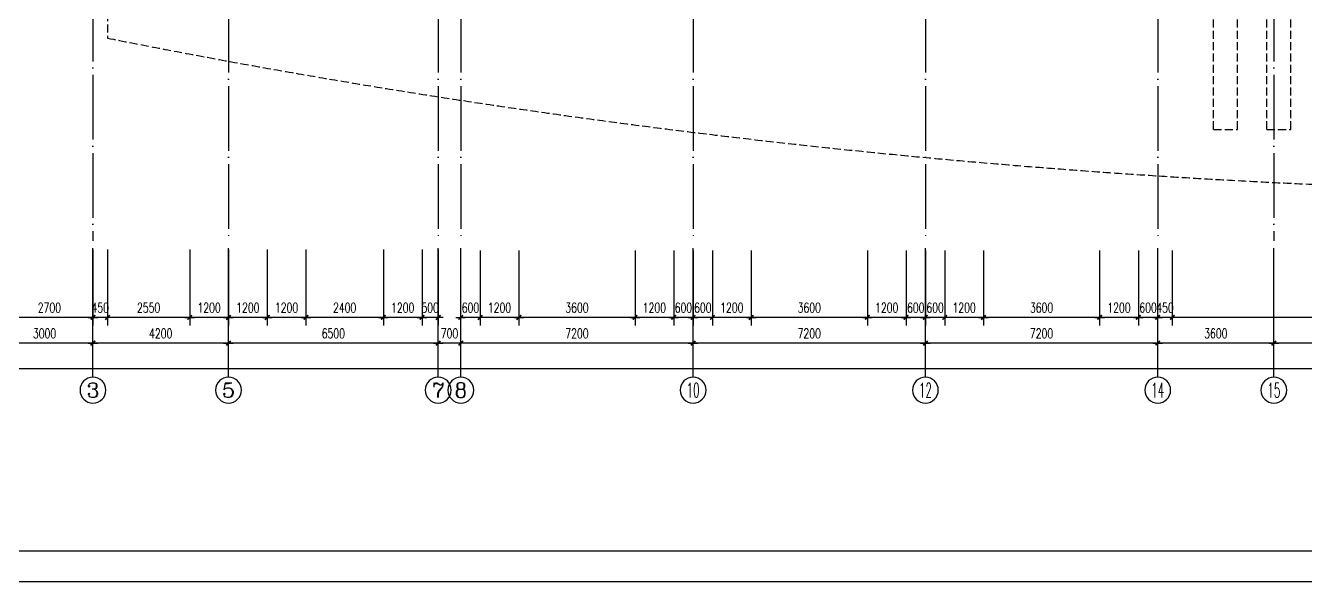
# Model space of a CAD drawing. Extents: x 165127 to 1058185, y 60808 to 144908.
# Drawn here: x 363595 to 403260, y 60808 to 78016 of the extents above; entities that cross this region are included whole.
import ezdxf
from ezdxf.enums import TextEntityAlignment as Align

# ---------------------------------------------------------------- set-up
doc = ezdxf.new("R2010")
doc.units = 0
doc.header["$LTSCALE"] = 1000
doc.linetypes.add('DASH', pattern=[0.35, 0.25, -0.1])
doc.linetypes.add('DOTE', pattern=[2.42, 2, -0.2, 0.02, -0.2])
doc.layers.get('0').update_dxf_attribs({"linetype": 'CONTINUOUS'})
doc.layers.get('DEFPOINTS').update_dxf_attribs({"linetype": 'CONTINUOUS'})
for name, color, linetype in [('AXIS', 3, 'CONTINUOUS'), ('AXIS_TEXT', 7, 'CONTINUOUS'), ('DOTE', 1, 'DOTE'), ('PUB_DIM', 3, 'CONTINUOUS'), ('STAIR', 3, 'CONTINUOUS'), ('WINDOW', 2, 'CONTINUOUS')]:
    doc.layers.add(name, color=color, linetype=linetype)
doc.styles.add('COMPLEX', font='COMPLEX')
doc.styles.add('DIM_FONT', font='SIMPLEX.shx', dxfattribs={"width": 0.7})
doc.dimstyles.new('AXIS', dxfattribs={"dimtxt": 300, "dimasz": 1, "dimexe": 250, "dimexo": 300, "dimgap": 150, "dimtad": 1, "dimdec": 0, "dimdsep": 46, "dimtxsty": 'DIM_FONT', "dimblk": '_DIMX', "dimcen": 2.5, "dimse1": 1, "dimse2": 1, "dimclrt": 7, "dimadec": 0, "dimazin": 0, "dimtfac": 1, "dimtdec": 0, "dimtix": 1, "dimtmove": 2, "dimatfit": 3, "dimldrblk": '_DIMX', "dimfxl": 1, "dimarcsym": 0})
doc.dimstyles.new('DIMA', dxfattribs={"dimtxt": 300, "dimasz": 1, "dimexe": 250, "dimexo": 300, "dimgap": 150, "dimtad": 1, "dimdec": 0, "dimdsep": 46, "dimtxsty": 'DIM_FONT', "dimblk": '_DIMX', "dimcen": 2.5, "dimse1": 1, "dimclrt": 7, "dimadec": 0, "dimazin": 0, "dimtfac": 1, "dimtdec": 0, "dimtix": 1, "dimtmove": 2, "dimatfit": 3, "dimldrblk": '_DIMX', "dimfxl": 1, "dimarcsym": 0})
doc.dimstyles.new('DIMB', dxfattribs={"dimtxt": 300, "dimasz": 1, "dimexe": 250, "dimexo": 300, "dimgap": 150, "dimtad": 1, "dimdec": 0, "dimdsep": 46, "dimtxsty": 'DIM_FONT', "dimblk": '_DIMX', "dimcen": 2.5, "dimse2": 1, "dimclrt": 7, "dimadec": 0, "dimazin": 0, "dimtfac": 1, "dimtdec": 0, "dimtix": 1, "dimtmove": 2, "dimatfit": 3, "dimldrblk": '_DIMX', "dimfxl": 1, "dimarcsym": 0})
doc.dimstyles.new('DIMN', dxfattribs={"dimtxt": 300, "dimasz": 1, "dimexe": 250, "dimexo": 300, "dimgap": 150, "dimtad": 1, "dimdec": 0, "dimdsep": 46, "dimtxsty": 'DIM_FONT', "dimblk": '_DIMX', "dimcen": 2.5, "dimclrt": 7, "dimadec": 0, "dimazin": 0, "dimtfac": 1, "dimtdec": 0, "dimtix": 1, "dimtmove": 2, "dimatfit": 3, "dimldrblk": '_DIMX', "dimfxl": 1, "dimarcsym": 0})

# ---------------------------------------------------------------- blocks, each defined once
blk = doc.blocks.new('A$C34131D43')
at = {"color": 244}
for p in [(2500, 950), (37300, 950)]:
    blk.add_line(p, (159900, 950), dxfattribs=at)
at = {"color": 243}
for p in [(0, 0), (34800, 0)]:
    blk.add_line(p, (160900, 0), dxfattribs=at)
blk = doc.blocks.new('_AXISO')
blk.add_circle((0, 0), 0.5)
at = {"layer": 'AXIS_TEXT', "style": 'COMPLEX', "width": 1.041667}
blk.add_attdef('A', text='', height=0.56, dxfattribs=at).set_placement((-0.25, -0.28), (0.25, -0.28), align=Align.FIT)
blk = doc.blocks.new('_DIMX')
blk.add_line((-150, 0), (150, 0))
at = {"const_width": 50}
blk.add_lwpolyline([(-70, -70), (70, 70)], dxfattribs=at)
blk = doc.blocks.new('*D312')
at = {"color": 0, "linetype": 'ByBlock'}
blk.add_line((586393, 122777), (578595, 122777), dxfattribs=at)
at = {"layer": 'DEFPOINTS', "color": 0, "linetype": 'ByBlock'}
for p in [(578594, 124977), (586394, 124977), (578594, 122777)]:
    blk.add_point(p, dxfattribs=at)
at = {"color": 0, "linetype": 'ByBlock', "rotation": 180}
blk.add_blockref('_DIMX', (578594, 122777), dxfattribs=at)
at = {"color": 0, "linetype": 'ByBlock'}
blk.add_blockref('_DIMX', (586394, 122777), dxfattribs=at)
at = {"color": 7, "linetype": 'ByBlock', "insert": (582494, 123077), "char_height": 300, "attachment_point": 5, "style": 'DIM_FONT'}
blk.add_mtext('7800', dxfattribs=at)
blk = doc.blocks.new('*D313')
at = {"color": 0, "linetype": 'ByBlock'}
blk.add_line((578593, 122777), (574995, 122777), dxfattribs=at)
at = {"layer": 'DEFPOINTS', "color": 0, "linetype": 'ByBlock'}
for p in [(574994, 124977), (578594, 124977), (574994, 122777)]:
    blk.add_point(p, dxfattribs=at)
at = {"color": 0, "linetype": 'ByBlock', "rotation": 180}
blk.add_blockref('_DIMX', (574994, 122777), dxfattribs=at)
at = {"color": 0, "linetype": 'ByBlock'}
blk.add_blockref('_DIMX', (578594, 122777), dxfattribs=at)
at = {"color": 7, "linetype": 'ByBlock', "insert": (576794, 123077), "char_height": 300, "attachment_point": 5, "style": 'DIM_FONT'}
blk.add_mtext('3600', dxfattribs=at)
blk = doc.blocks.new('*D314')
at = {"color": 0, "linetype": 'ByBlock'}
blk.add_line((574993, 122777), (567795, 122777), dxfattribs=at)
at = {"layer": 'DEFPOINTS', "color": 0, "linetype": 'ByBlock'}
for p in [(567794, 124977), (574994, 124977), (567794, 122777)]:
    blk.add_point(p, dxfattribs=at)
at = {"color": 0, "linetype": 'ByBlock', "rotation": 180}
blk.add_blockref('_DIMX', (567794, 122777), dxfattribs=at)
at = {"color": 0, "linetype": 'ByBlock'}
blk.add_blockref('_DIMX', (574994, 122777), dxfattribs=at)
at = {"color": 7, "linetype": 'ByBlock', "insert": (571394, 123077), "char_height": 300, "attachment_point": 5, "style": 'DIM_FONT'}
blk.add_mtext('7200', dxfattribs=at)
blk = doc.blocks.new('*D315')
at = {"color": 0, "linetype": 'ByBlock'}
blk.add_line((567793, 122777), (560595, 122777), dxfattribs=at)
at = {"layer": 'DEFPOINTS', "color": 0, "linetype": 'ByBlock'}
for p in [(560594, 124977), (567794, 124977), (560594, 122777)]:
    blk.add_point(p, dxfattribs=at)
at = {"color": 0, "linetype": 'ByBlock', "rotation": 180}
blk.add_blockref('_DIMX', (560594, 122777), dxfattribs=at)
at = {"color": 0, "linetype": 'ByBlock'}
blk.add_blockref('_DIMX', (567794, 122777), dxfattribs=at)
at = {"color": 7, "linetype": 'ByBlock', "insert": (564194, 123077), "char_height": 300, "attachment_point": 5, "style": 'DIM_FONT'}
blk.add_mtext('7200', dxfattribs=at)
blk = doc.blocks.new('*D316')
at = {"color": 0, "linetype": 'ByBlock'}
blk.add_line((560593, 122777), (553395, 122777), dxfattribs=at)
at = {"layer": 'DEFPOINTS', "color": 0, "linetype": 'ByBlock'}
for p in [(553394, 124977), (560594, 124977), (553394, 122777)]:
    blk.add_point(p, dxfattribs=at)
at = {"color": 0, "linetype": 'ByBlock', "rotation": 180}
blk.add_blockref('_DIMX', (553394, 122777), dxfattribs=at)
at = {"color": 0, "linetype": 'ByBlock'}
blk.add_blockref('_DIMX', (560594, 122777), dxfattribs=at)
at = {"color": 7, "linetype": 'ByBlock', "insert": (556994, 123077), "char_height": 300, "attachment_point": 5, "style": 'DIM_FONT'}
blk.add_mtext('7200', dxfattribs=at)
blk = doc.blocks.new('*D317')
at = {"color": 0, "linetype": 'ByBlock'}
for p, q in [((552693, 122777), (552692, 122777)), ((553394, 122777), (552694, 122777)), ((553395, 122777), (553396, 122777))]:
    blk.add_line(p, q, dxfattribs=at)
at = {"layer": 'DEFPOINTS', "color": 0, "linetype": 'ByBlock'}
for p in [(552694, 124977), (553394, 124977), (552694, 122777)]:
    blk.add_point(p, dxfattribs=at)
at = {"color": 0, "linetype": 'ByBlock'}
blk.add_blockref('_DIMX', (552694, 122777), dxfattribs=at)
at = {"color": 0, "linetype": 'ByBlock', "rotation": 180}
blk.add_blockref('_DIMX', (553394, 122777), dxfattribs=at)
at = {"color": 7, "linetype": 'ByBlock', "insert": (553044, 123077), "char_height": 300, "attachment_point": 5, "style": 'DIM_FONT'}
blk.add_mtext('700', dxfattribs=at)
blk = doc.blocks.new('*D318')
at = {"color": 0, "linetype": 'ByBlock'}
blk.add_line((552693, 122777), (546195, 122777), dxfattribs=at)
at = {"layer": 'DEFPOINTS', "color": 0, "linetype": 'ByBlock'}
for p in [(546194, 124977), (552694, 124977), (546194, 122777)]:
    blk.add_point(p, dxfattribs=at)
at = {"color": 0, "linetype": 'ByBlock', "rotation": 180}
blk.add_blockref('_DIMX', (546194, 122777), dxfattribs=at)
at = {"color": 0, "linetype": 'ByBlock'}
blk.add_blockref('_DIMX', (552694, 122777), dxfattribs=at)
at = {"color": 7, "linetype": 'ByBlock', "insert": (549444, 123077), "char_height": 300, "attachment_point": 5, "style": 'DIM_FONT'}
blk.add_mtext('6500', dxfattribs=at)
blk = doc.blocks.new('*D319')
at = {"color": 0, "linetype": 'ByBlock'}
blk.add_line((546193, 122777), (541995, 122777), dxfattribs=at)
at = {"layer": 'DEFPOINTS', "color": 0, "linetype": 'ByBlock'}
for p in [(541994, 124977), (546194, 124977), (541994, 122777)]:
    blk.add_point(p, dxfattribs=at)
at = {"color": 0, "linetype": 'ByBlock', "rotation": 180}
blk.add_blockref('_DIMX', (541994, 122777), dxfattribs=at)
at = {"color": 0, "linetype": 'ByBlock'}
blk.add_blockref('_DIMX', (546194, 122777), dxfattribs=at)
at = {"color": 7, "linetype": 'ByBlock', "insert": (544094, 123077), "char_height": 300, "attachment_point": 5, "style": 'DIM_FONT'}
blk.add_mtext('4200', dxfattribs=at)
blk = doc.blocks.new('*D320')
at = {"color": 0, "linetype": 'ByBlock'}
blk.add_line((541993, 122777), (538995, 122777), dxfattribs=at)
at = {"layer": 'DEFPOINTS', "color": 0, "linetype": 'ByBlock'}
for p in [(538994, 124977), (541994, 124977), (538994, 122777)]:
    blk.add_point(p, dxfattribs=at)
at = {"color": 0, "linetype": 'ByBlock', "rotation": 180}
blk.add_blockref('_DIMX', (538994, 122777), dxfattribs=at)
at = {"color": 0, "linetype": 'ByBlock'}
blk.add_blockref('_DIMX', (541994, 122777), dxfattribs=at)
at = {"color": 7, "linetype": 'ByBlock', "insert": (540494, 123077), "char_height": 300, "attachment_point": 5, "style": 'DIM_FONT'}
blk.add_mtext('3000', dxfattribs=at)
blk = doc.blocks.new('*D322')
at = {"color": 0, "linetype": 'ByBlock'}
for p, q in [((527744, 124677), (527744, 121727)), ((654044, 124677), (654044, 121727)), ((654043, 121977), (527745, 121977))]:
    blk.add_line(p, q, dxfattribs=at)
at = {"layer": 'DEFPOINTS', "color": 0, "linetype": 'ByBlock'}
for p in [(527744, 124977), (654044, 124977), (527744, 121977)]:
    blk.add_point(p, dxfattribs=at)
at = {"color": 0, "linetype": 'ByBlock', "rotation": 180}
blk.add_blockref('_DIMX', (527744, 121977), dxfattribs=at)
at = {"color": 0, "linetype": 'ByBlock'}
blk.add_blockref('_DIMX', (654044, 121977), dxfattribs=at)
at = {"color": 7, "linetype": 'ByBlock', "insert": (590894, 122277), "char_height": 300, "attachment_point": 5, "style": 'DIM_FONT'}
blk.add_mtext('126300', dxfattribs=at)
blk = doc.blocks.new('*D349')
at = {"color": 0, "linetype": 'ByBlock'}
for p, q in [((552194, 125676), (552194, 123324)), ((552694, 125676), (552694, 123324)), ((552193, 123574), (552192, 123574)), ((552694, 123574), (552194, 123574)), ((552695, 123574), (552696, 123574))]:
    blk.add_line(p, q, dxfattribs=at)
at = {"layer": 'DEFPOINTS', "color": 0, "linetype": 'ByBlock'}
for p in [(552194, 125976), (552694, 125976), (552194, 123574)]:
    blk.add_point(p, dxfattribs=at)
at = {"color": 0, "linetype": 'ByBlock'}
blk.add_blockref('_DIMX', (552194, 123574), dxfattribs=at)
at = {"color": 0, "linetype": 'ByBlock', "rotation": 180}
blk.add_blockref('_DIMX', (552694, 123574), dxfattribs=at)
at = {"color": 7, "linetype": 'ByBlock', "insert": (552444, 123874), "char_height": 300, "attachment_point": 5, "style": 'DIM_FONT'}
blk.add_mtext('500', dxfattribs=at)
blk = doc.blocks.new('*D350')
at = {"color": 0, "linetype": 'ByBlock'}
for p, q in [((550994, 125676), (550994, 123324)), ((552194, 125676), (552194, 123324)), ((552193, 123574), (550995, 123574))]:
    blk.add_line(p, q, dxfattribs=at)
at = {"layer": 'DEFPOINTS', "color": 0, "linetype": 'ByBlock'}
for p in [(550994, 125976), (552194, 125976), (550994, 123574)]:
    blk.add_point(p, dxfattribs=at)
at = {"color": 0, "linetype": 'ByBlock', "rotation": 180}
blk.add_blockref('_DIMX', (550994, 123574), dxfattribs=at)
at = {"color": 0, "linetype": 'ByBlock'}
blk.add_blockref('_DIMX', (552194, 123574), dxfattribs=at)
at = {"color": 7, "linetype": 'ByBlock', "insert": (551594, 123874), "char_height": 300, "attachment_point": 5, "style": 'DIM_FONT'}
blk.add_mtext('1200', dxfattribs=at)
blk = doc.blocks.new('*D351')
at = {"color": 0, "linetype": 'ByBlock'}
for p, q in [((548594, 125676), (548594, 123324)), ((550994, 125676), (550994, 123324)), ((550993, 123574), (548595, 123574))]:
    blk.add_line(p, q, dxfattribs=at)
at = {"layer": 'DEFPOINTS', "color": 0, "linetype": 'ByBlock'}
for p in [(548594, 125976), (550994, 125976), (548594, 123574)]:
    blk.add_point(p, dxfattribs=at)
at = {"color": 0, "linetype": 'ByBlock', "rotation": 180}
blk.add_blockref('_DIMX', (548594, 123574), dxfattribs=at)
at = {"color": 0, "linetype": 'ByBlock'}
blk.add_blockref('_DIMX', (550994, 123574), dxfattribs=at)
at = {"color": 7, "linetype": 'ByBlock', "insert": (549794, 123874), "char_height": 300, "attachment_point": 5, "style": 'DIM_FONT'}
blk.add_mtext('2400', dxfattribs=at)
blk = doc.blocks.new('*D352')
at = {"color": 0, "linetype": 'ByBlock'}
for p, q in [((547394, 125676), (547394, 123324)), ((548594, 125676), (548594, 123324)), ((548593, 123574), (547395, 123574))]:
    blk.add_line(p, q, dxfattribs=at)
at = {"layer": 'DEFPOINTS', "color": 0, "linetype": 'ByBlock'}
for p in [(547394, 125976), (548594, 125976), (547394, 123574)]:
    blk.add_point(p, dxfattribs=at)
at = {"color": 0, "linetype": 'ByBlock', "rotation": 180}
blk.add_blockref('_DIMX', (547394, 123574), dxfattribs=at)
at = {"color": 0, "linetype": 'ByBlock'}
blk.add_blockref('_DIMX', (548594, 123574), dxfattribs=at)
at = {"color": 7, "linetype": 'ByBlock', "insert": (547994, 123874), "char_height": 300, "attachment_point": 5, "style": 'DIM_FONT'}
blk.add_mtext('1200', dxfattribs=at)
blk = doc.blocks.new('*D353')
at = {"color": 0, "linetype": 'ByBlock'}
for p, q in [((546194, 125676), (546194, 123324)), ((547394, 125676), (547394, 123324)), ((547393, 123574), (546195, 123574))]:
    blk.add_line(p, q, dxfattribs=at)
at = {"layer": 'DEFPOINTS', "color": 0, "linetype": 'ByBlock'}
for p in [(546194, 125976), (547394, 125976), (546194, 123574)]:
    blk.add_point(p, dxfattribs=at)
at = {"color": 0, "linetype": 'ByBlock', "rotation": 180}
blk.add_blockref('_DIMX', (546194, 123574), dxfattribs=at)
at = {"color": 0, "linetype": 'ByBlock'}
blk.add_blockref('_DIMX', (547394, 123574), dxfattribs=at)
at = {"color": 7, "linetype": 'ByBlock', "insert": (546794, 123874), "char_height": 300, "attachment_point": 5, "style": 'DIM_FONT'}
blk.add_mtext('1200', dxfattribs=at)
blk = doc.blocks.new('*D354')
at = {"color": 0, "linetype": 'ByBlock'}
for p, q in [((544994, 125676), (544994, 123324)), ((546194, 125676), (546194, 123324)), ((546193, 123574), (544995, 123574))]:
    blk.add_line(p, q, dxfattribs=at)
at = {"layer": 'DEFPOINTS', "color": 0, "linetype": 'ByBlock'}
for p in [(544994, 125976), (546194, 125976), (544994, 123574)]:
    blk.add_point(p, dxfattribs=at)
at = {"color": 0, "linetype": 'ByBlock', "rotation": 180}
blk.add_blockref('_DIMX', (544994, 123574), dxfattribs=at)
at = {"color": 0, "linetype": 'ByBlock'}
blk.add_blockref('_DIMX', (546194, 123574), dxfattribs=at)
at = {"color": 7, "linetype": 'ByBlock', "insert": (545594, 123874), "char_height": 300, "attachment_point": 5, "style": 'DIM_FONT'}
blk.add_mtext('1200', dxfattribs=at)
blk = doc.blocks.new('*D355')
at = {"color": 0, "linetype": 'ByBlock'}
for p, q in [((542444, 125676), (542444, 123324)), ((544994, 125676), (544994, 123324)), ((544993, 123574), (542445, 123574))]:
    blk.add_line(p, q, dxfattribs=at)
at = {"layer": 'DEFPOINTS', "color": 0, "linetype": 'ByBlock'}
for p in [(542444, 125976), (544994, 125976), (542444, 123574)]:
    blk.add_point(p, dxfattribs=at)
at = {"color": 0, "linetype": 'ByBlock', "rotation": 180}
blk.add_blockref('_DIMX', (542444, 123574), dxfattribs=at)
at = {"color": 0, "linetype": 'ByBlock'}
blk.add_blockref('_DIMX', (544994, 123574), dxfattribs=at)
at = {"color": 7, "linetype": 'ByBlock', "insert": (543719, 123874), "char_height": 300, "attachment_point": 5, "style": 'DIM_FONT'}
blk.add_mtext('2550', dxfattribs=at)
blk = doc.blocks.new('*D356')
at = {"color": 0, "linetype": 'ByBlock'}
for p, q in [((541994, 125676), (541994, 123324)), ((542444, 125676), (542444, 123324)), ((541993, 123574), (541992, 123574)), ((542444, 123574), (541994, 123574)), ((542445, 123574), (542446, 123574))]:
    blk.add_line(p, q, dxfattribs=at)
at = {"layer": 'DEFPOINTS', "color": 0, "linetype": 'ByBlock'}
for p in [(541994, 125976), (542444, 125976), (541994, 123574)]:
    blk.add_point(p, dxfattribs=at)
at = {"color": 0, "linetype": 'ByBlock'}
blk.add_blockref('_DIMX', (541994, 123574), dxfattribs=at)
at = {"color": 0, "linetype": 'ByBlock', "rotation": 180}
blk.add_blockref('_DIMX', (542444, 123574), dxfattribs=at)
at = {"color": 7, "linetype": 'ByBlock', "insert": (542219, 123874), "char_height": 300, "attachment_point": 5, "style": 'DIM_FONT'}
blk.add_mtext('450', dxfattribs=at)
blk = doc.blocks.new('*D357')
at = {"color": 0, "linetype": 'ByBlock'}
for p, q in [((539294, 125676), (539294, 123324)), ((541994, 125676), (541994, 123324)), ((541993, 123574), (539295, 123574))]:
    blk.add_line(p, q, dxfattribs=at)
at = {"layer": 'DEFPOINTS', "color": 0, "linetype": 'ByBlock'}
for p in [(539294, 125976), (541994, 125976), (539294, 123574)]:
    blk.add_point(p, dxfattribs=at)
at = {"color": 0, "linetype": 'ByBlock', "rotation": 180}
blk.add_blockref('_DIMX', (539294, 123574), dxfattribs=at)
at = {"color": 0, "linetype": 'ByBlock'}
blk.add_blockref('_DIMX', (541994, 123574), dxfattribs=at)
at = {"color": 7, "linetype": 'ByBlock', "insert": (540644, 123874), "char_height": 300, "attachment_point": 5, "style": 'DIM_FONT'}
blk.add_mtext('2700', dxfattribs=at)
blk = doc.blocks.new('*D360')
at = {"color": 0, "linetype": 'ByBlock'}
for p, q in [((573194, 125647), (573194, 123324)), ((574394, 125647), (574394, 123324)), ((574393, 123574), (573195, 123574))]:
    blk.add_line(p, q, dxfattribs=at)
at = {"layer": 'DEFPOINTS', "color": 0, "linetype": 'ByBlock'}
for p in [(573194, 125947), (574394, 125947), (573194, 123574)]:
    blk.add_point(p, dxfattribs=at)
at = {"color": 0, "linetype": 'ByBlock'}
for p, rotation in [((573194, 123574), 179.9999999999993), ((574394, 123574), 359.9999999999993)]:
    blk.add_blockref('_DIMX', p, dxfattribs=dict(at, rotation=rotation))
at = {"color": 7, "linetype": 'ByBlock', "insert": (573794, 123874), "char_height": 300, "attachment_point": 5, "style": 'DIM_FONT'}
blk.add_mtext('1200', dxfattribs=at)
blk = doc.blocks.new('*D361')
at = {"color": 0, "linetype": 'ByBlock'}
for p, q in [((569594, 125647), (569594, 123324)), ((573194, 125647), (573194, 123324)), ((573193, 123574), (569595, 123574))]:
    blk.add_line(p, q, dxfattribs=at)
at = {"layer": 'DEFPOINTS', "color": 0, "linetype": 'ByBlock'}
for p in [(569594, 125947), (573194, 125947), (569594, 123574)]:
    blk.add_point(p, dxfattribs=at)
at = {"color": 0, "linetype": 'ByBlock'}
for p, rotation in [((569594, 123574), 179.9999999999993), ((573194, 123574), 359.9999999999993)]:
    blk.add_blockref('_DIMX', p, dxfattribs=dict(at, rotation=rotation))
at = {"color": 7, "linetype": 'ByBlock', "insert": (571394, 123874), "char_height": 300, "attachment_point": 5, "style": 'DIM_FONT'}
blk.add_mtext('3600', dxfattribs=at)
blk = doc.blocks.new('*D362')
at = {"color": 0, "linetype": 'ByBlock'}
for p, q in [((568394, 125647), (568394, 123324)), ((569594, 125647), (569594, 123324)), ((569593, 123574), (568395, 123574))]:
    blk.add_line(p, q, dxfattribs=at)
at = {"layer": 'DEFPOINTS', "color": 0, "linetype": 'ByBlock'}
for p in [(568394, 125947), (569594, 125947), (568394, 123574)]:
    blk.add_point(p, dxfattribs=at)
at = {"color": 0, "linetype": 'ByBlock'}
for p, rotation in [((568394, 123574), 179.9999999999993), ((569594, 123574), 359.9999999999993)]:
    blk.add_blockref('_DIMX', p, dxfattribs=dict(at, rotation=rotation))
at = {"color": 7, "linetype": 'ByBlock', "insert": (568994, 123874), "char_height": 300, "attachment_point": 5, "style": 'DIM_FONT'}
blk.add_mtext('1200', dxfattribs=at)
blk = doc.blocks.new('*D363')
at = {"color": 0, "linetype": 'ByBlock'}
for p, q in [((567794, 125647), (567794, 123324)), ((568394, 125647), (568394, 123324)), ((567793, 123574), (567792, 123574)), ((568394, 123574), (567794, 123574)), ((568395, 123574), (568396, 123574))]:
    blk.add_line(p, q, dxfattribs=at)
at = {"layer": 'DEFPOINTS', "color": 0, "linetype": 'ByBlock'}
for p in [(567794, 125947), (568394, 125947), (567794, 123574)]:
    blk.add_point(p, dxfattribs=at)
at = {"color": 0, "linetype": 'ByBlock'}
for p, rotation in [((567794, 123574), 359.9999999999958), ((568394, 123574), 179.9999999999959)]:
    blk.add_blockref('_DIMX', p, dxfattribs=dict(at, rotation=rotation))
at = {"color": 7, "linetype": 'ByBlock', "insert": (568094, 123874), "char_height": 300, "attachment_point": 5, "style": 'DIM_FONT'}
blk.add_mtext('600', dxfattribs=at)
blk = doc.blocks.new('*D364')
at = {"color": 0, "linetype": 'ByBlock'}
for p, q in [((567194, 125647), (567194, 123324)), ((567794, 125647), (567794, 123324)), ((567193, 123574), (567192, 123574)), ((567794, 123574), (567194, 123574)), ((567795, 123574), (567796, 123574))]:
    blk.add_line(p, q, dxfattribs=at)
at = {"layer": 'DEFPOINTS', "color": 0, "linetype": 'ByBlock'}
for p in [(567194, 125947), (567794, 125947), (567194, 123574)]:
    blk.add_point(p, dxfattribs=at)
at = {"color": 0, "linetype": 'ByBlock'}
for p, rotation in [((567194, 123574), 359.9999999999986), ((567794, 123574), 179.9999999999986)]:
    blk.add_blockref('_DIMX', p, dxfattribs=dict(at, rotation=rotation))
at = {"color": 7, "linetype": 'ByBlock', "insert": (567494, 123874), "char_height": 300, "attachment_point": 5, "style": 'DIM_FONT'}
blk.add_mtext('600', dxfattribs=at)
blk = doc.blocks.new('*D365')
at = {"color": 0, "linetype": 'ByBlock'}
for p, q in [((565994, 125647), (565994, 123324)), ((567194, 125647), (567194, 123324)), ((567193, 123574), (565995, 123574))]:
    blk.add_line(p, q, dxfattribs=at)
at = {"layer": 'DEFPOINTS', "color": 0, "linetype": 'ByBlock'}
for p in [(565994, 125947), (567194, 125947), (565994, 123574)]:
    blk.add_point(p, dxfattribs=at)
at = {"color": 0, "linetype": 'ByBlock'}
for p, rotation in [((565994, 123574), 179.9999999999979), ((567194, 123574), 359.9999999999979)]:
    blk.add_blockref('_DIMX', p, dxfattribs=dict(at, rotation=rotation))
at = {"color": 7, "linetype": 'ByBlock', "insert": (566594, 123874), "char_height": 300, "attachment_point": 5, "style": 'DIM_FONT'}
blk.add_mtext('1200', dxfattribs=at)
blk = doc.blocks.new('*D366')
at = {"color": 0, "linetype": 'ByBlock'}
for p, q in [((562394, 125647), (562394, 123324)), ((565994, 125647), (565994, 123324)), ((565993, 123574), (562395, 123574))]:
    blk.add_line(p, q, dxfattribs=at)
at = {"layer": 'DEFPOINTS', "color": 0, "linetype": 'ByBlock'}
for p in [(562394, 125947), (565994, 125947), (562394, 123574)]:
    blk.add_point(p, dxfattribs=at)
at = {"color": 0, "linetype": 'ByBlock'}
for p, rotation in [((562394, 123574), 179.9999999999993), ((565994, 123574), 359.9999999999993)]:
    blk.add_blockref('_DIMX', p, dxfattribs=dict(at, rotation=rotation))
at = {"color": 7, "linetype": 'ByBlock', "insert": (564194, 123874), "char_height": 300, "attachment_point": 5, "style": 'DIM_FONT'}
blk.add_mtext('3600', dxfattribs=at)
blk = doc.blocks.new('*D367')
at = {"color": 0, "linetype": 'ByBlock'}
for p, q in [((561194, 125647), (561194, 123324)), ((562394, 125647), (562394, 123324)), ((562393, 123574), (561195, 123574))]:
    blk.add_line(p, q, dxfattribs=at)
at = {"layer": 'DEFPOINTS', "color": 0, "linetype": 'ByBlock'}
for p in [(561194, 125947), (562394, 125947), (561194, 123574)]:
    blk.add_point(p, dxfattribs=at)
at = {"color": 0, "linetype": 'ByBlock'}
for p, rotation in [((561194, 123574), 179.9999999999993), ((562394, 123574), 359.9999999999993)]:
    blk.add_blockref('_DIMX', p, dxfattribs=dict(at, rotation=rotation))
at = {"color": 7, "linetype": 'ByBlock', "insert": (561794, 123874), "char_height": 300, "attachment_point": 5, "style": 'DIM_FONT'}
blk.add_mtext('1200', dxfattribs=at)
blk = doc.blocks.new('*D368')
at = {"color": 0, "linetype": 'ByBlock'}
for p, q in [((560594, 125647), (560594, 123324)), ((561194, 125647), (561194, 123324)), ((560593, 123574), (560592, 123574)), ((561194, 123574), (560594, 123574)), ((561195, 123574), (561196, 123574))]:
    blk.add_line(p, q, dxfattribs=at)
at = {"layer": 'DEFPOINTS', "color": 0, "linetype": 'ByBlock'}
for p in [(560594, 125947), (561194, 125947), (560594, 123574)]:
    blk.add_point(p, dxfattribs=at)
at = {"color": 0, "linetype": 'ByBlock'}
for p, rotation in [((560594, 123574), 359.9999999999986), ((561194, 123574), 179.9999999999986)]:
    blk.add_blockref('_DIMX', p, dxfattribs=dict(at, rotation=rotation))
at = {"color": 7, "linetype": 'ByBlock', "insert": (560894, 123874), "char_height": 300, "attachment_point": 5, "style": 'DIM_FONT'}
blk.add_mtext('600', dxfattribs=at)
blk = doc.blocks.new('*D369')
at = {"color": 0, "linetype": 'ByBlock'}
for p, q in [((559994, 125647), (559994, 123324)), ((560594, 125647), (560594, 123324)), ((559993, 123574), (559992, 123574)), ((560594, 123574), (559994, 123574)), ((560595, 123574), (560596, 123574))]:
    blk.add_line(p, q, dxfattribs=at)
at = {"layer": 'DEFPOINTS', "color": 0, "linetype": 'ByBlock'}
for p in [(559994, 125947), (560594, 125947), (559994, 123574)]:
    blk.add_point(p, dxfattribs=at)
at = {"color": 0, "linetype": 'ByBlock'}
for p, rotation in [((559994, 123574), 359.9999999999986), ((560594, 123574), 179.9999999999986)]:
    blk.add_blockref('_DIMX', p, dxfattribs=dict(at, rotation=rotation))
at = {"color": 7, "linetype": 'ByBlock', "insert": (560294, 123874), "char_height": 300, "attachment_point": 5, "style": 'DIM_FONT'}
blk.add_mtext('600', dxfattribs=at)
blk = doc.blocks.new('*D370')
at = {"color": 0, "linetype": 'ByBlock'}
for p, q in [((558794, 125647), (558794, 123324)), ((559994, 125647), (559994, 123324)), ((559993, 123574), (558795, 123574))]:
    blk.add_line(p, q, dxfattribs=at)
at = {"layer": 'DEFPOINTS', "color": 0, "linetype": 'ByBlock'}
for p in [(558794, 125947), (559994, 125947), (558794, 123574)]:
    blk.add_point(p, dxfattribs=at)
at = {"color": 0, "linetype": 'ByBlock'}
for p, rotation in [((558794, 123574), 179.9999999999993), ((559994, 123574), 359.9999999999993)]:
    blk.add_blockref('_DIMX', p, dxfattribs=dict(at, rotation=rotation))
at = {"color": 7, "linetype": 'ByBlock', "insert": (559394, 123874), "char_height": 300, "attachment_point": 5, "style": 'DIM_FONT'}
blk.add_mtext('1200', dxfattribs=at)
blk = doc.blocks.new('*D371')
at = {"color": 0, "linetype": 'ByBlock'}
for p, q in [((555194, 125647), (555194, 123324)), ((558794, 125647), (558794, 123324)), ((558793, 123574), (555195, 123574))]:
    blk.add_line(p, q, dxfattribs=at)
at = {"layer": 'DEFPOINTS', "color": 0, "linetype": 'ByBlock'}
for p in [(555194, 125947), (558794, 125947), (555194, 123574)]:
    blk.add_point(p, dxfattribs=at)
at = {"color": 0, "linetype": 'ByBlock'}
for p, rotation in [((555194, 123574), 179.9999999999998), ((558794, 123574), 359.9999999999998)]:
    blk.add_blockref('_DIMX', p, dxfattribs=dict(at, rotation=rotation))
at = {"color": 7, "linetype": 'ByBlock', "insert": (556994, 123874), "char_height": 300, "attachment_point": 5, "style": 'DIM_FONT'}
blk.add_mtext('3600', dxfattribs=at)
blk = doc.blocks.new('*D372')
at = {"color": 0, "linetype": 'ByBlock'}
for p, q in [((553994, 125647), (553994, 123324)), ((555194, 125647), (555194, 123324)), ((555193, 123574), (553995, 123574))]:
    blk.add_line(p, q, dxfattribs=at)
at = {"layer": 'DEFPOINTS', "color": 0, "linetype": 'ByBlock'}
for p in [(553994, 125947), (555194, 125947), (553994, 123574)]:
    blk.add_point(p, dxfattribs=at)
at = {"color": 0, "linetype": 'ByBlock'}
for p, rotation in [((553994, 123574), 179.9999999999993), ((555194, 123574), 359.9999999999993)]:
    blk.add_blockref('_DIMX', p, dxfattribs=dict(at, rotation=rotation))
at = {"color": 7, "linetype": 'ByBlock', "insert": (554594, 123874), "char_height": 300, "attachment_point": 5, "style": 'DIM_FONT'}
blk.add_mtext('1200', dxfattribs=at)
blk = doc.blocks.new('*D373')
at = {"color": 0, "linetype": 'ByBlock'}
for p, q in [((553994, 125647), (553994, 123324)), ((553393, 123574), (553392, 123574)), ((553994, 123574), (553394, 123574)), ((553995, 123574), (553996, 123574))]:
    blk.add_line(p, q, dxfattribs=at)
at = {"layer": 'DEFPOINTS', "color": 0, "linetype": 'ByBlock'}
for p in [(553394, 125947), (553994, 125947), (553394, 123574)]:
    blk.add_point(p, dxfattribs=at)
at = {"color": 0, "linetype": 'ByBlock'}
for p, rotation in [((553394, 123574), 359.9999999999958), ((553994, 123574), 179.9999999999959)]:
    blk.add_blockref('_DIMX', p, dxfattribs=dict(at, rotation=rotation))
at = {"color": 7, "linetype": 'ByBlock', "insert": (553694, 123874), "char_height": 300, "attachment_point": 5, "style": 'DIM_FONT'}
blk.add_mtext('600', dxfattribs=at)
blk = doc.blocks.new('*D374')
at = {"color": 0, "linetype": 'ByBlock'}
for p, q in [((574394, 125647), (574394, 123324)), ((574393, 123574), (574392, 123574)), ((574994, 123574), (574394, 123574)), ((574995, 123574), (574996, 123574))]:
    blk.add_line(p, q, dxfattribs=at)
at = {"layer": 'DEFPOINTS', "color": 0, "linetype": 'ByBlock'}
for p in [(574394, 125947), (574994, 125947), (574394, 123574)]:
    blk.add_point(p, dxfattribs=at)
at = {"color": 0, "linetype": 'ByBlock'}
blk.add_blockref('_DIMX', (574394, 123574), dxfattribs=at)
at = {"color": 0, "linetype": 'ByBlock', "rotation": 180}
blk.add_blockref('_DIMX', (574994, 123574), dxfattribs=at)
at = {"color": 7, "linetype": 'ByBlock', "insert": (574694, 123874), "char_height": 300, "attachment_point": 5, "style": 'DIM_FONT'}
blk.add_mtext('600', dxfattribs=at)
blk = doc.blocks.new('*D375')
at = {"color": 0, "linetype": 'ByBlock'}
for p, q in [((575444, 125647), (575444, 123324)), ((574993, 123574), (574992, 123574)), ((575444, 123574), (574994, 123574)), ((575445, 123574), (575446, 123574))]:
    blk.add_line(p, q, dxfattribs=at)
at = {"layer": 'DEFPOINTS', "color": 0, "linetype": 'ByBlock'}
for p in [(574994, 125947), (575444, 125947), (574994, 123574)]:
    blk.add_point(p, dxfattribs=at)
at = {"color": 0, "linetype": 'ByBlock'}
blk.add_blockref('_DIMX', (574994, 123574), dxfattribs=at)
at = {"color": 0, "linetype": 'ByBlock', "rotation": 180}
blk.add_blockref('_DIMX', (575444, 123574), dxfattribs=at)
at = {"color": 7, "linetype": 'ByBlock', "insert": (575219, 123874), "char_height": 300, "attachment_point": 5, "style": 'DIM_FONT'}
blk.add_mtext('450', dxfattribs=at)
blk = doc.blocks.new('*D376')
at = {"color": 0, "linetype": 'ByBlock'}
for p, q in [((575444, 125647), (575444, 123324)), ((606344, 125647), (606344, 123324)), ((606343, 123574), (575445, 123574))]:
    blk.add_line(p, q, dxfattribs=at)
at = {"layer": 'DEFPOINTS', "color": 0, "linetype": 'ByBlock'}
for p in [(575444, 125947), (606344, 125947), (575444, 123574)]:
    blk.add_point(p, dxfattribs=at)
at = {"color": 0, "linetype": 'ByBlock'}
for p, rotation in [((575444, 123574), 179.9999999999987), ((606344, 123574), 359.9999999999987)]:
    blk.add_blockref('_DIMX', p, dxfattribs=dict(at, rotation=rotation))
at = {"color": 7, "linetype": 'ByBlock', "insert": (590894, 123874), "char_height": 300, "attachment_point": 5, "style": 'DIM_FONT'}
blk.add_mtext('30900', dxfattribs=at)

msp = doc.modelspace()

# ---------------------------------------------------------------- linework, layer by layer
at = {"layer": 'AXIS'}
for p, q in [((365683, 67129.8), (365683, 71129.8)), ((369883, 67129.8), (369883, 71129.8)), ((376383, 67129.8), (376383, 71129.8)), ((377083, 67129.8), (377083, 71129.8)), ((384283, 67129.8), (384283, 71129.8)), ((391483, 67129.8), (391483, 71129.8)), ((398683, 67129.8), (398683, 71129.8)), ((402283, 67129.8), (402283, 71129.8))]:
    msp.add_line(p, q, dxfattribs=at)
at = {"layer": 'DOTE'}
for p, q in [((365683, 139407.6), (365683, 71351.8)), ((402283, 139407.6), (402283, 71351.8)), ((369883, 95503.1), (369883, 71351.8)), ((376383, 95503.1), (376383, 71351.8)), ((377083, 95503.1), (377083, 71351.8)), ((384283, 95503.1), (384283, 71351.8)), ((391483, 95503.1), (391483, 71351.8)), ((398683, 95503.1), (398683, 71351.8))]:
    msp.add_line(p, q, dxfattribs=at)
at = {"layer": 'STAIR', "linetype": 'DASH'}
for p, q in [((400409.8, 74803.1), (400409.8, 83803.1)), ((401159.8, 74803.1), (401159.8, 83803.1)), ((402059.8, 74803.1), (402059.8, 83803.1)), ((402809.8, 74803.1), (402809.8, 83803.1)), ((366133, 78403.1), (366133, 77629.5)), ((400409.8, 74803.1), (401159.8, 74803.1)), ((402059.8, 74803.1), (402809.8, 74803.1))]:
    msp.add_line(p, q, dxfattribs=at)
msp.add_arc((414658, 321665.8), 248814, 258.753802, 281.210982, dxfattribs=at)

# ---------------------------------------------------------------- block references
at = {"layer": 'AXIS'}
ref = msp.add_blockref('_AXISO', (365683, 66729.8), dxfattribs=dict(at, xscale=-800, yscale=800, zscale=800, rotation=180))
ref.add_attrib('A', '3', dxfattribs={"layer": 'AXIS_TEXT', "height": 448, "style": 'COMPLEX', "width": 1.339286}).set_placement((365483, 66505.8), (365883, 66505.8), align=Align.FIT)
ref = msp.add_blockref('_AXISO', (369883, 66729.8), dxfattribs=dict(at, xscale=-800, yscale=800, zscale=800, rotation=180))
ref.add_attrib('A', '5', dxfattribs={"layer": 'AXIS_TEXT', "height": 448, "style": 'COMPLEX', "width": 1.339286}).set_placement((369683, 66505.8), (370083, 66505.8), align=Align.FIT)
ref = msp.add_blockref('_AXISO', (376383, 66729.8), dxfattribs=dict(at, xscale=-800, yscale=800, zscale=800, rotation=180))
ref.add_attrib('A', '7', dxfattribs={"layer": 'AXIS_TEXT', "height": 448, "style": 'COMPLEX', "width": 1.339286}).set_placement((376183, 66505.8), (376583, 66505.8), align=Align.FIT)
ref = msp.add_blockref('_AXISO', (377083, 66729.8), dxfattribs=dict(at, xscale=-800, yscale=800, zscale=800, rotation=180))
ref.add_attrib('A', '8', dxfattribs={"layer": 'AXIS_TEXT', "height": 448, "style": 'COMPLEX', "width": 1.339286}).set_placement((376883, 66505.8), (377283, 66505.8), align=Align.FIT)
ref = msp.add_blockref('_AXISO', (384283, 66729.8), dxfattribs=dict(at, xscale=-800, yscale=800, zscale=800, rotation=180))
ref.add_attrib('A', '10', dxfattribs={"layer": 'AXIS_TEXT', "height": 448, "style": 'COMPLEX', "width": 0.646552}).set_placement((384083, 66505.8), (384483, 66505.8), align=Align.FIT)
ref = msp.add_blockref('_AXISO', (391483, 66729.8), dxfattribs=dict(at, xscale=-800, yscale=800, zscale=800, rotation=180))
ref.add_attrib('A', '12', dxfattribs={"layer": 'AXIS_TEXT', "height": 448, "style": 'COMPLEX', "width": 0.646552}).set_placement((391283, 66505.8), (391683, 66505.8), align=Align.FIT)
ref = msp.add_blockref('_AXISO', (398683, 66729.8), dxfattribs=dict(at, xscale=-800, yscale=800, zscale=800, rotation=180))
ref.add_attrib('A', '14', dxfattribs={"layer": 'AXIS_TEXT', "height": 448, "style": 'COMPLEX', "width": 0.604839}).set_placement((398483, 66505.8), (398883, 66505.8), align=Align.FIT)
ref = msp.add_blockref('_AXISO', (402283, 66729.8), dxfattribs=dict(at, xscale=-800, yscale=800, zscale=800, rotation=180))
ref.add_attrib('A', '15', dxfattribs={"layer": 'AXIS_TEXT', "height": 448, "style": 'COMPLEX', "width": 0.646552}).set_placement((402083, 66505.8), (402483, 66505.8), align=Align.FIT)
at = {"layer": 'WINDOW'}
msp.add_blockref('A$C34131D43', (338331.6, 60808.1), dxfattribs=at)

# ---------------------------------------------------------------- dimensions: what is measured, and where the dimension line sits
at = {"layer": 'AXIS'}
dim = msp.add_aligned_dim(p1=(477733, 70384.9), p2=(351433, 70384.9), distance=3000, dimstyle='DIMN', dxfattribs=at)
dim.commit()
dim.dimension.update_dxf_attribs({"geometry": '*D322', "text_midpoint": (414583, 67684.9), "insert": (-176311.1, -54591.7)})
for base, p1, p2, picture, middle in [((362683, 68184.9), (365683, 70384.9), (362683, 70384.9), '*D320', (364183, 68484.9)), ((365683, 68184.9), (369883, 70384.9), (365683, 70384.9), '*D319', (367783, 68484.9)), ((369883, 68184.9), (376383, 70384.9), (369883, 70384.9), '*D318', (373133, 68484.9)), ((376383, 68184.9), (377083, 70384.9), (376383, 70384.9), '*D317', (376733, 68484.9)), ((377083, 68184.9), (384283, 70384.9), (377083, 70384.9), '*D316', (380683, 68484.9)), ((384283, 68184.9), (391483, 70384.9), (384283, 70384.9), '*D315', (387883, 68484.9)), ((391483, 68184.9), (398683, 70384.9), (391483, 70384.9), '*D314', (395083, 68484.9)), ((398683, 68184.9), (402283, 70384.9), (398683, 70384.9), '*D313', (400483, 68484.9)), ((402283, 68184.9), (410083, 70384.9), (402283, 70384.9), '*D312', (406183, 68484.9))]:
    dim = msp.add_linear_dim(base=base, p1=p1, p2=p2, angle=180, dimstyle='AXIS', dxfattribs=at)
    dim.commit()
    dim.dimension.update_dxf_attribs({"geometry": picture, "text_midpoint": middle, "insert": (-176311.1, -54591.7)})
at = {"layer": 'PUB_DIM'}
for p1, p2, distance, dimstyle, picture, middle in [((365683, 71384.4), (362983, 71384.4), 2402.5, 'DIMN', '*D357', (364333, 69281.9)), ((366133, 71384.4), (365683, 71384.4), 2402.5, 'DIMN', '*D356', (365908, 69281.9)), ((368682.9, 71384.4), (366133, 71384.4), 2402.5, 'DIMN', '*D355', (367407.9, 69281.9)), ((369883, 71384.4), (368682.9, 71384.4), 2402.5, 'DIMN', '*D354', (369282.9, 69281.9)), ((371083, 71384.4), (369883, 71384.4), 2402.5, 'DIMN', '*D353', (370483, 69281.9)), ((372283, 71384.4), (371083, 71384.4), 2402.5, 'DIMN', '*D352', (371683, 69281.9)), ((374683, 71384.4), (372283, 71384.4), 2402.5, 'DIMN', '*D351', (373483, 69281.9)), ((375883, 71384.4), (374683, 71384.4), 2402.5, 'DIMN', '*D350', (375283, 69281.9)), ((376383, 71384.4), (375883, 71384.4), 2402.5, 'DIMN', '*D349', (376133, 69281.9)), ((377683, 71355.5), (377083, 71355.5), 2373.7, 'DIMB', '*D373', (377383, 69281.9)), ((378883, 71355.5), (377683, 71355.5), 2373.7, 'DIMN', '*D372', (378283, 69281.9)), ((382483, 71355.5), (378883, 71355.5), 2373.7, 'DIMN', '*D371', (380683, 69281.9)), ((383683, 71355.5), (382483, 71355.5), 2373.7, 'DIMN', '*D370', (383083, 69281.9)), ((384283, 71355.5), (383683, 71355.5), 2373.7, 'DIMN', '*D369', (383983, 69281.9)), ((384883, 71355.5), (384283, 71355.5), 2373.7, 'DIMN', '*D368', (384583, 69281.9)), ((386083, 71355.5), (384883, 71355.5), 2373.7, 'DIMN', '*D367', (385483, 69281.9)), ((389683, 71355.5), (386083, 71355.5), 2373.7, 'DIMN', '*D366', (387883, 69281.9)), ((390883, 71355.5), (389683, 71355.5), 2373.7, 'DIMN', '*D365', (390283, 69281.9)), ((391483, 71355.5), (390883, 71355.5), 2373.7, 'DIMN', '*D364', (391183, 69281.9)), ((392083, 71355.5), (391483, 71355.5), 2373.7, 'DIMN', '*D363', (391783, 69281.9)), ((393283, 71355.5), (392083, 71355.5), 2373.7, 'DIMN', '*D362', (392683, 69281.9)), ((396883, 71355.5), (393283, 71355.5), 2373.7, 'DIMN', '*D361', (395083, 69281.9)), ((398083, 71355.5), (396883, 71355.5), 2373.7, 'DIMN', '*D360', (397483, 69281.9)), ((398683, 71355.5), (398083, 71355.5), 2373.7, 'DIMA', '*D374', (398383, 69281.9)), ((399133, 71355.5), (398683, 71355.5), 2373.7, 'DIMB', '*D375', (398908, 69281.9)), ((430033, 71355.5), (399133, 71355.5), 2373.7, 'DIMN', '*D376', (414583, 69281.9))]:
    dim = msp.add_aligned_dim(p1=p1, p2=p2, distance=distance, dimstyle=dimstyle, dxfattribs=at)
    dim.commit()
    dim.dimension.update_dxf_attribs({"geometry": picture, "text_midpoint": middle, "insert": (-176311.1, -54591.7)})

doc.saveas('drawing.dxf')
